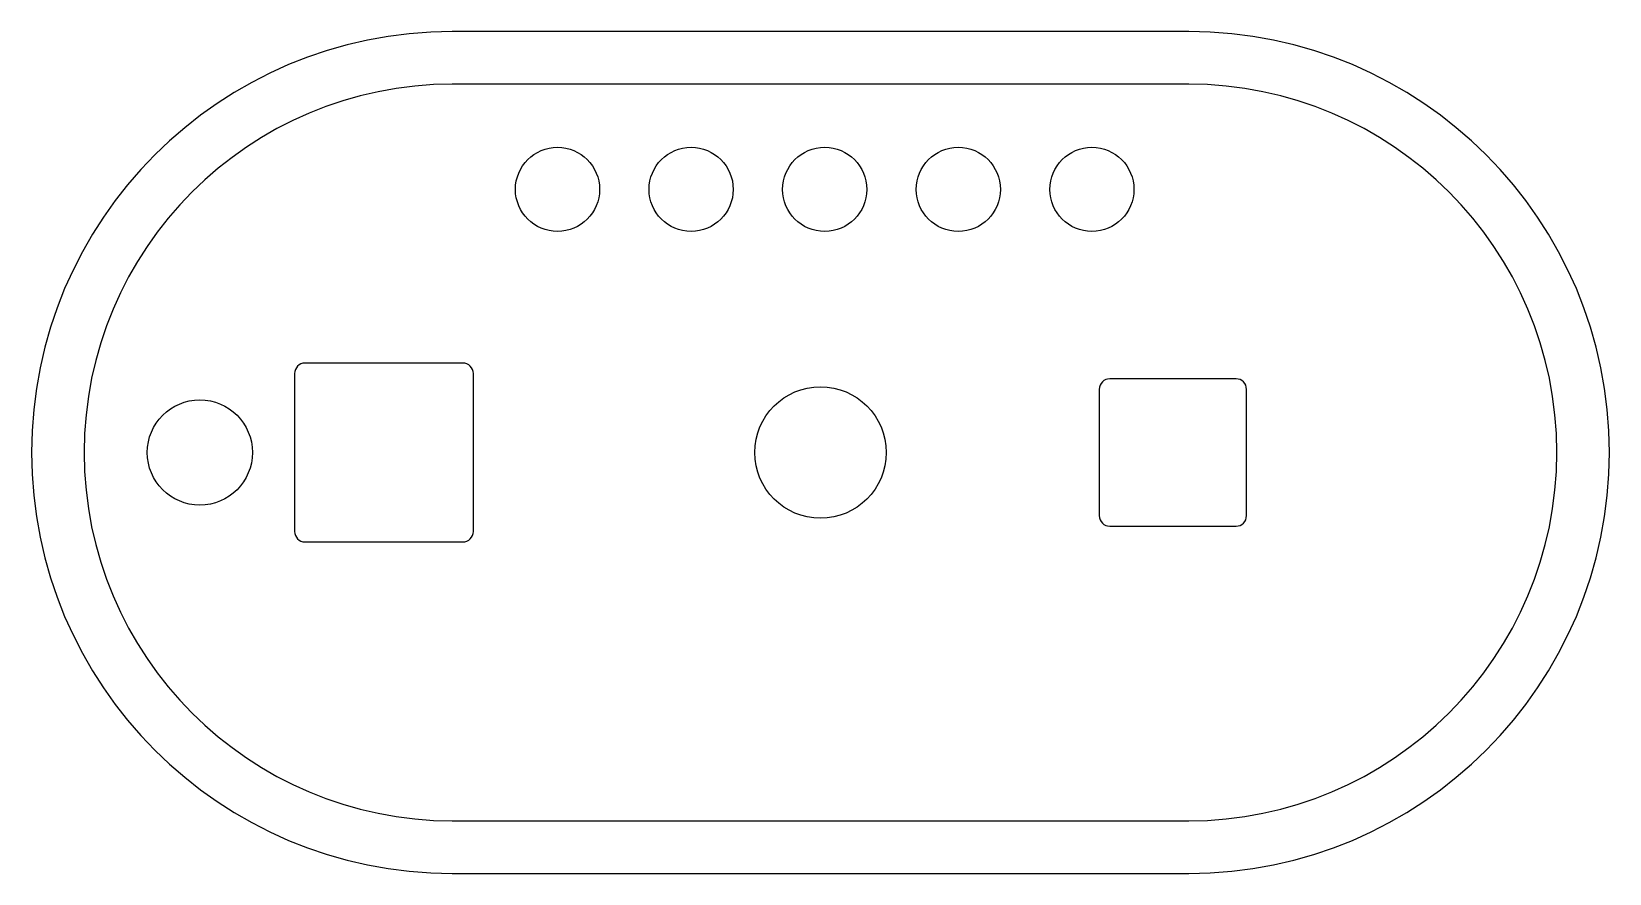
# Model space of a CAD drawing. Header units: millimetres. Extents: x 0 to 30, y 0 to 16.
import ezdxf

# ---------------------------------------------------------------- set-up
doc = ezdxf.new("R2010")
doc.units = ezdxf.units.MM
for name, color, linetype in [('PCB_OUTLINE', 3, 'Continuous'), ('POGO_HOLES', 2, 'Continuous'), ('SHELL_OUTLINE', 8, 'Continuous'), ('WINDOW_APERTURES', 4, 'Continuous')]:
    doc.layers.add(name, color=color, linetype=linetype)

msp = doc.modelspace()

# ---------------------------------------------------------------- linework, layer by layer
at = {"layer": 'PCB_OUTLINE'}
for p, q in [((15, 15), (8, 15)), ((22, 15), (15, 15)), ((8, 1), (15, 1)), ((15, 1), (22, 1))]:
    msp.add_line(p, q, dxfattribs=at)
for centre, start, end in [((8, 8), -270, -90), ((22, 8), -90, 90)]:
    msp.add_arc(centre, 7, start, end, dxfattribs=at)
at = {"layer": 'POGO_HOLES'}
for centre in [(10, 13), (12.54, 13), (15.08, 13), (17.62, 13), (20.16, 13)]:
    msp.add_circle(centre, 0.8, dxfattribs=at)
at = {"layer": 'SHELL_OUTLINE'}
for p, q in [((15, 16), (8, 16)), ((22, 16), (15, 16)), ((8, 0), (15, 0)), ((15, 0), (22, 0))]:
    msp.add_line(p, q, dxfattribs=at)
for centre, start, end in [((8, 8), -270, -90), ((22, 8), -90, 90)]:
    msp.add_arc(centre, 8, start, end, dxfattribs=at)
at = {"layer": 'WINDOW_APERTURES'}
for p, q in [((8.2, 9.7), (5.2, 9.7)), ((5, 9.5), (5, 6.5)), ((8.4, 6.5), (8.4, 9.5)), ((22.9, 9.4), (20.5, 9.4)), ((20.3, 9.2), (20.3, 6.8)), ((23.1, 6.8), (23.1, 9.2)), ((20.5, 6.6), (22.9, 6.6)), ((5.2, 6.3), (8.2, 6.3))]:
    msp.add_line(p, q, dxfattribs=at)
for centre, radius in [((3.2, 8), 1), ((15, 8), 1.25)]:
    msp.add_circle(centre, radius, dxfattribs=at)
for centre, start, end in [((5.2, 9.5), 90, 180), ((8.2, 9.5), 0, 90), ((20.5, 9.2), 90, 180), ((22.9, 9.2), 0, 90), ((20.5, 6.8), -180, -90), ((22.9, 6.8), -90, 0), ((5.2, 6.5), -180, -90), ((8.2, 6.5), -90, 0)]:
    msp.add_arc(centre, 0.2, start, end, dxfattribs=at)

doc.saveas('drawing.dxf')
